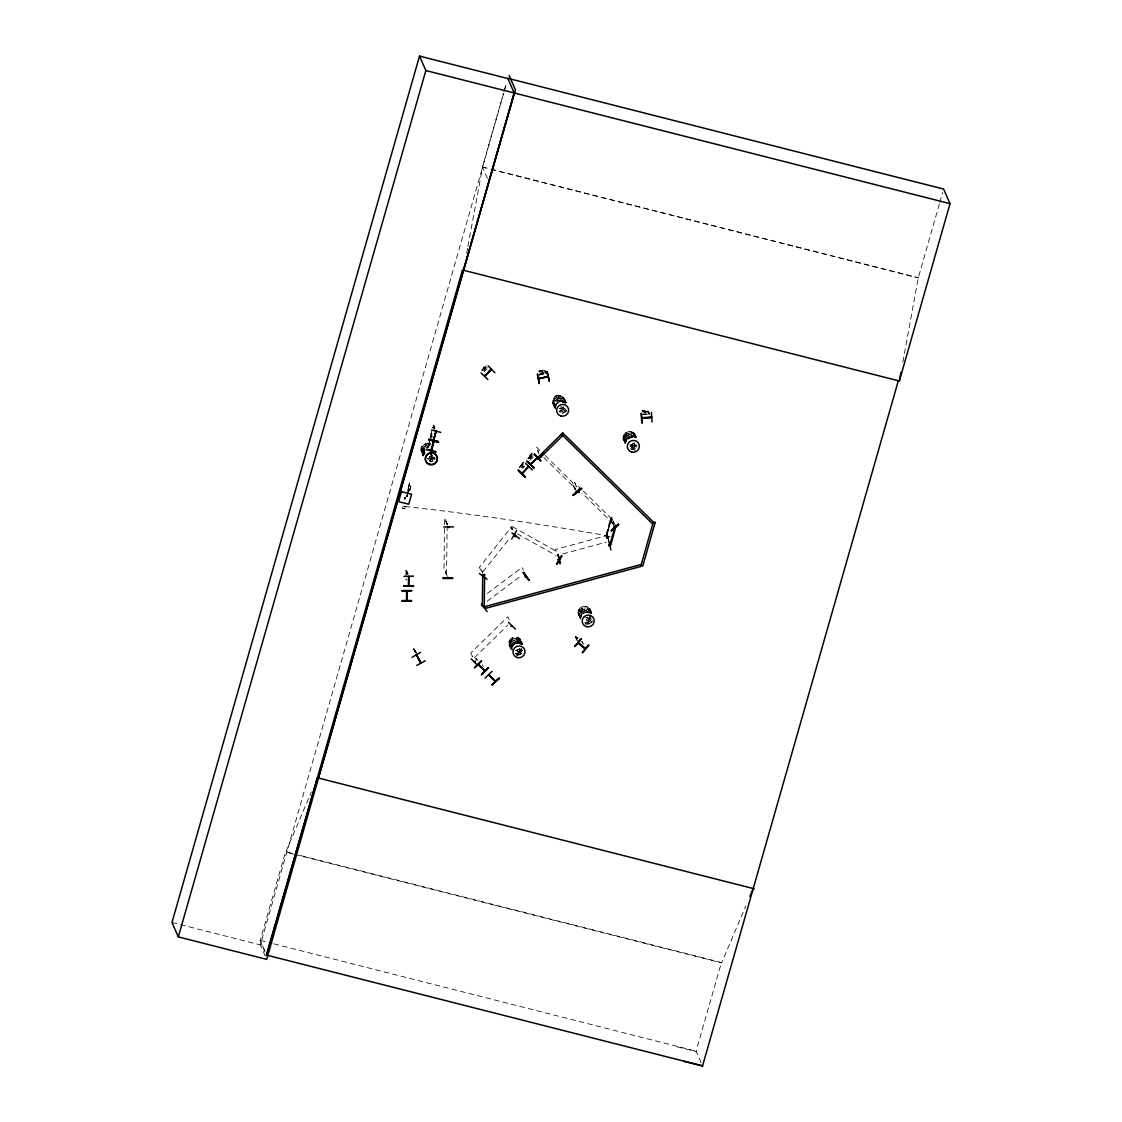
<?xml version="1.0" encoding="UTF-8"?>
<svg xmlns="http://www.w3.org/2000/svg" width="1122" height="1122" viewBox="0 0 1122 1122"><rect width="100%" height="100%" fill="white"/><g stroke="black" fill="none" stroke-linecap="round" stroke-linejoin="round"><path stroke-width="0.75" stroke-dasharray="5 3.75" d="M406.178 572.571L405.785 575.656M406.949 574.829L407.09 571.954L408.029 573.861M446.528 574.366L447.145 526.905M445.841 522.109L446.191 521.239L447.061 524.886M446.416 574.871L445.21 571.238L447.383 575.404M445.546 571.238L445.196 572.094M608.264 536.106C608.545 535.909 605.571 537.017 607.759 536.232M606.96 535.825L606.82 536.653M608.278 536.358L608.026 536.667M608.783 537.27L609.134 536.582M609.597 536.639L610.228 536.695M406.192 573.37L406.29 572.038L406.879 573.37M404.776 506.345C406.851 511.464 398.843 506.863 403.906 506.05M402.868 506.022L405.196 506.681M404.621 508.729L402.377 507.986M407.005 494.928L407.104 496.541L407.496 495.307M422.054 448.632L422.854 448.169M422.138 449.599L422.952 454.087A6.073 5.891 -23.7 0 1 430.539 444.705M422.321 449.01L422.924 448.267M422.517 452.825L422.826 451.184M423.387 452.713L423.19 454.354L425.028 449.964M424.986 452.909L424.761 452.881M424.803 453.036L424.845 452.713A6.087 5.905 -23.7 0 0 424.13 454.115M520.173 642.079L522.445 644.351C521.758 630.592 501.492 639.288 511.38 648.712A6.087 5.905 -23.7 0 1 513.483 639.007A6.087 5.905 -23.7 0 1 521.786 644.421L521.618 642.864M508.869 642.948L509.093 641.377M509.697 641.77L510.692 641.742L509.711 641.644M509.458 644.379L509.781 642.738M510.482 644.337L510.959 649.021A6.185 6.003 -23.7 0 1 514.072 640.339A6.087 5.905 -23.7 0 1 522.193 644.21A6.059 5.876 -23.7 0 0 511.127 648.895M511.464 648.923L511.688 647.352A6.185 6.003 -23.7 0 0 511.534 648.979M511.955 646.763L512.74 646.174M511.772 647.282L511.548 648.825A6.185 6.003 -23.7 0 1 520.79 643.593L519.276 643.004M514.647 643.649L512.403 646.482M553.132 402.826C553.16 398.324 558.602 395.168 562.515 397.483M555.544 406.641L553.3 404.439L553.441 401.199M554.408 400.344L553.384 400.358M554.142 402.784L554.1 405.855M554.506 405.954L554.703 404.299M555.124 407.37L555.446 405.729M556.358 404.495L555.741 405.266M521.015 644.421L521.057 641.265L518.841 639.035L515.713 638.278L512.628 639.091M562.192 402.574L563.398 401.676M564.689 402.868L564.717 399.713L562.403 397.497M579.415 611.055L579.092 610.522M579.008 611.855L578.882 615.08M579.401 615.094L579.709 613.453M591.42 613.327A6.087 5.905 -23.7 0 0 583.3 609.456A6.185 6.003 -23.7 0 0 580.214 618.068L580.901 613.496M580.088 616.609L580.326 615.038M581.07 615.796L581.729 614.982L580.916 616.469A6.185 6.003 -23.7 0 1 590.032 612.71L588.503 612.121M580.958 615.417L581.42 615.052M590.032 617.128L590.018 618.432M590.242 613.538L589.345 609.106L584.941 607.395M590.326 618.264L589.835 617.535M624.014 436.163C625.263 433.962 631.434 430.568 634.435 434.382M623.79 438.772L624.098 437.131M624.996 436.262L624.056 436.149M624.491 440.371L624.8 438.73M625.361 440.245L625.15 441.886L627.002 437.51M429.572 440.988L428.814 444.27M429.572 441.044L428.814 444.34L429.642 446.247M407.188 571.954L406.963 572.697M606.918 534.773L611.841 517.817L611.336 518.925M518.673 641.588L517.088 641.293M562.346 400.035L557.648 400.582L554.731 404.369M581.939 612.289L584.73 610.705L587.9 610.733M633.004 435.981L629.793 435.911M407.819 490.258L409.46 482.895L407.651 494.199M407.496 493.498L409.516 483.035M466.682 253.081L467.636 247.92M467.944 246.209L482.558 167.234L489.332 168.959M902.845 362.125L918.287 277.737L939.324 204.106M607.114 536.05L606.834 536.933M607.942 537.101L607.647 536.386M407.398 494.129L410.778 485.938L409.951 490.202M408.829 491.478L411.045 485.994M407.104 495.573L406.683 496.148M407.819 495.012L407.454 496.415M406.949 496.359L407.272 494.998L406.655 496.639M606.118 534.296L610.396 518.925L611.224 519.121L606.946 534.507L606.118 534.296L609.555 542.108M264.764 950.713L260.234 940.39L285.577 851.71L292.365 853.435M487.439 178.384L482.432 166.968L503.469 93.35M503.946 91.667L506.345 83.309M265.269 956.154L260.346 944.92L506.457 83.575M431.718 430.988L430.96 434.27L432.124 437.412M435.098 430.652C432.826 428.632 434.228 422.433 432.559 428.085L432.25 427.384M431.535 438.127L430.946 436.809L430.413 438.085L430.918 435.869M430.427 438.071L431.044 435.897M607.535 538.294L606.315 535.517L611.476 517.452L615.543 525.895M404.986 506.443A725.541 145.173 11.3 0 1 606.722 535.615L611.883 517.565M701.152 1062.716L696.089 1051.16L721.418 962.48L299.139 855.16M939.801 202.437L942.662 192.395M523.133 464.62L520.832 465.896L522.642 465.307L521.464 467.622L523.161 464.999M406.795 496.527L407.258 495.167M293.571 854.123L285.759 852.131L311.327 792.006M295.282 854.557L721.614 962.9L745.835 905.945M422.054 449.656L425.014 445.967L429.698 445.294A6.087 5.905 -23.7 0 0 423.639 455.294M422.756 451.254L423.457 449.754M424.046 454.2L424.747 452.713M555.362 405.799L556.414 404.621M556.063 404.888L556.035 404.257M555.642 404.888L556.344 404.86M509.697 642.808L512.656 639.105A6.185 6.003 -23.7 0 1 521.814 644.238M510.398 644.393C511.842 638.628 521.001 638.376 522.389 644.308M624.014 437.201L626.988 433.513A6.185 6.003 -23.7 0 1 635.936 437.075M624.716 438.8L625.417 437.3M626.006 441.745L626.707 440.245A6.087 5.905 -23.7 0 0 626.104 441.661M578.924 611.925L580.607 609.19L584.969 607.367M579.625 613.524L582.57 609.793L587.269 609.148M581.911 615.529L581.098 615.74M485.728 367.693L484.073 370.302L485.209 367.988L483.4 368.577L485.63 367.329M531.786 456.037L530.117 458.646L531.253 456.331L529.444 456.935L531.674 455.686M433.555 425.182L435.027 428.45M430.918 435.939L431.409 435.182L431.016 435.967M483.863 366.838L484.255 367.623L481.983 370.148L482.726 369.11M520.089 466.345L519.374 467.523M519.416 467.467L523.82 462.853M430.539 443.036L429.852 443.989L429.277 442.657M409.782 490.104L410.834 486.05M483.848 366.95L483.792 370.302L487.313 367.665M521.674 464.929L520.636 466.289L521.225 467.622L524.745 464.985M530.299 455.967L529.261 457.313L529.836 458.646L533.371 456.009M423.387 449.782L424.439 448.52A6.087 5.905 -23.7 0 0 423.387 455.672L422.798 454.354M424.06 451.296L425.056 450.034M424.228 452.811L424.439 453.667M433.723 458.561L434.691 457.229M556.007 404.327L559.808 401.466L564.506 402.027M562.641 402.041L563.581 402.041M565.628 411.606L566.666 410.329A6.087 5.905 -23.7 0 1 561.323 413.401L564.38 412.587L566.68 410.343M625.361 437.314L629.162 434.452L633.86 435.027M635.683 446.093L636.665 444.761M518.659 643.663L519.879 643.719M520.664 650.199L521.702 648.937L519.388 651.167L516.302 652.022A6.185 6.003 -23.7 0 0 521.646 648.853M516.933 653.453L520.075 652.681L522.333 650.367A6.059 5.876 -23.7 0 1 515.447 653.27M521.365 651.7L522.361 650.437M581.911 612.233L580.93 613.566L581.953 612.317M587.886 612.78L588.952 612.346M588.124 612.893L588.854 612.682M590.172 616.511A6.087 5.905 -23.7 0 1 586.455 619.316L590.186 616.483M590.943 618.054L588.629 620.284L585.53 621.139M586.161 622.57L589.302 621.798L591.575 619.484M591.196 622.275L592.234 621.013A6.185 6.003 -23.7 0 1 585.207 623.804M483.021 571.687L508.827 539.275M481.24 569.892C480.244 571.35 482.418 568.784 482.46 572.669M409.726 482.965L408.604 487.144M648.867 414.032L649.624 413.148M576.217 636.847L575.446 636.511L577.928 638.222L576.82 637.478M575.376 637.156L576.638 640.045M577.451 637.506L577.858 638.306M583.58 644.168L581.827 641.377M644.196 412.419L646.665 411.409L645.024 412.419L647.506 413.036L644.421 412.644M482.684 369.11L486.387 365.534M481.941 370.204L482.811 369.825L482.18 370.442M487.074 367.09L484.928 369.18L484.353 367.848M483.848 371.929L487.144 368.858M532.109 452.993L529.893 455.308M531.786 453.653L530.524 455.237M523.567 462.04L520.117 466.429M523.175 462.629L521.912 464.213L523.273 462.867M530.215 455.897L528.027 458.491L532.431 453.877M527.985 458.547L528.855 458.169L528.224 458.786M533.118 455.448L530.987 457.524L530.397 456.205M529.893 460.272L533.188 457.201M522.375 468.14L524.479 466.093L521.281 469.248M474.508 657.632L507.943 624.954M475.784 658.333L476.626 660.227M475.7 658.951L476.555 659.315M476.387 658.768L477.986 660.185M537.592 450.595L538.812 453.372M573.216 485.602L575.053 489.781M611.658 520.889L613.496 525.054M472.039 656.342L472.895 655.963L472.264 656.566M430.568 444.452C423.681 440.694 417.819 450.665 423.317 455.883A6.185 6.003 -23.7 0 1 424.453 448.604M431.619 453.891A6.101 5.919 -23.7 0 1 430.357 454.859L431.732 454.017M431.044 456.43L432.363 455.476A6.087 5.905 -23.7 0 1 428.015 457.257M428.66 458.884L433.022 457.061A6.185 6.003 -23.7 0 1 427.075 458.674L428.688 458.842M431.774 458.042L433.064 457.061A6.087 5.905 -23.7 0 1 427.145 458.674M433.695 458.491L429.291 460.315A6.073 5.891 -23.7 0 0 434.635 457.313M553.525 399.853L554.408 400.077M556.372 401.634L559.177 400.035M563.062 409.614L564.38 408.66A6.087 5.905 -23.7 0 1 560.032 410.456L563.09 409.628M565.011 410.091L562.206 411.69M628.334 436.612L627.044 437.594L631.434 435.757M633.018 443.961L634.337 443.008A6.087 5.905 -23.7 0 1 629.975 444.803L633.032 443.989M633.72 445.56L635.038 444.607A6.185 6.003 -23.7 0 1 629.007 446.121L633.734 445.574L632.233 446.191M635.655 446.037L632.864 447.636M511.394 640.073L512.656 639.119A6.185 6.003 -23.7 0 0 512.516 649.554M512.698 643.172L515.503 641.574M581.308 610.775L582.584 609.821M582.556 613.72L583.875 612.766M587.914 618.671L589.19 617.717M590.565 620.761L587.774 622.359M487.355 593.398L522.095 567.395L523.357 570.285M487.102 601.252L521.842 575.249M415.21 652.022L413.878 648.698L415.645 652.766M413.653 649.301L414.916 652.191M414.621 650.662L416.15 652.822M414.916 650.48L416.571 653.13M414.761 650.199L416.234 652.766M424.382 444.536L425.869 443.919M425.687 447.538L428.8 446.696A6.087 5.905 -23.7 0 0 425.715 447.538A6.185 6.003 -23.7 0 1 428.828 446.794M555.685 396.136C560.467 393.275 565.446 397.959 566.063 402.756M433.064 460.988L429.95 461.829A6.087 5.905 -23.7 0 0 433.05 460.988M560.888 408.632L563.679 407.062A6.087 5.905 -23.7 0 1 559.331 408.857L562.388 408.043M626.413 440.231L626.076 440.974M633.523 449.151L635.024 448.534A6.087 5.905 -23.7 0 1 630.41 449.165L633.523 449.151L631.952 449.333M579.653 610.677L579.204 611.28M580.944 619.428A6.059 5.876 -23.7 0 1 583.258 611.336L584.744 610.719M513.357 640.718L514.844 640.101M583.861 612.752L586.974 611.911M515.517 641.602L511.702 644.449L511.029 649.063M514.633 643.635L519.724 643.229M585.796 617.843L587.297 617.226A6.059 5.876 -23.7 0 1 585.81 617.815L587.311 617.254M517.214 650.213L520.005 648.614A6.087 5.905 -23.7 0 1 515.657 650.409L517.214 650.213L515.629 650.395A6.185 6.003 -23.7 0 0 519.949 648.516M589.934 623.243L588.433 623.86L589.934 623.257A6.087 5.905 -23.7 0 1 585.319 623.874M518.532 653.214L520.033 652.597M519.206 654.729L522.01 653.158L517.593 654.982M562.809 553.931L606.399 542.122M539.121 371.887L538.672 371.073L541.772 370.26L545.474 370.541M542.08 370.975L544.198 370.428M539.219 372.125L542.122 371.368M539.808 373.444L542.697 372.686M540.061 374.019L544.254 372.28L543.665 370.961L542.01 371.13M538.265 375.141L545.516 373.388L538.223 375.295M558.784 395.295C552.641 395.154 550.453 403.527 555.053 407.16A6.087 5.905 -23.7 0 1 557.157 397.454A6.087 5.905 -23.7 0 1 565.46 402.868M565.46 401.283C561.14 393.598 549.177 402.518 555.6 408.731M559.808 401.508L562.949 401.48M560.004 410.428L561.575 410.217M562.234 411.746L558.994 411.718A6.059 5.876 -23.7 0 0 565.937 408.899M427.187 446.949L428.772 446.724M429.319 460.371L430.918 460.16M632.892 447.692L631.251 447.846A6.059 5.876 -23.7 0 0 636.595 444.845A6.115 5.933 -23.7 0 1 631.293 447.818M584.73 610.705L586.343 610.48M588.433 623.832L585.221 623.902M586.834 624.098L588.433 623.846M515.475 641.518L517.116 641.363M516.134 643.032L517.705 642.822M645.178 410.582L641.994 410.89L648.797 411.339M642.808 411.311L644.617 410.89M647.66 411.185L645.402 411.437L647.099 411.508L647.675 412.84L643.369 413.85M642.527 411.956L645.501 411.662L646.09 412.994L643.116 413.275M648.123 411.423C649.834 411.241 646.623 412.181 649.428 414.635M641.532 414.635L648.951 413.948L644.463 414.481M406.192 573.244L406.36 570.747L406.038 571.617M407.02 572.276L407.426 574.001M560.074 398.324L561.715 398.492M560.748 399.741L565.151 401.55M613.51 523.876L582.023 493.049M586.932 611.939L588.573 612.093M584.562 622.387L586.189 622.64M515.713 638.292L517.284 638.474M515.335 653.256L516.962 653.495L515.363 653.327M517.635 654.939L515.994 654.785A6.185 6.003 -23.7 0 0 521.982 653.144A6.087 5.905 -23.7 0 1 516.078 654.757M647.632 411.213L649.624 413.247M677.281 1046.882L696.271 1051.58M482.432 166.968L489.22 168.693M490.917 169.127L918.287 277.737M491.029 169.394L918.399 278.004M434.396 427.089L433.667 425.21M432.265 427.258L432.671 428.113L433.204 426.837L433.779 428.169M431.255 432.98L432.265 437.089M430.021 437.215L430.329 437.931M260.234 940.39L272.113 943.406M273.796 943.84L696.089 1051.16M171.975 922.466L260.346 944.92M633.004 435.883L635.795 437.496L634.519 436.57M587.213 609.176L590.046 610.691M587.914 610.606L589.429 611.266M517.971 640.073L519.43 640.648M518.687 641.489L521.478 643.102M554.913 550.481L510.3 525.461L512.193 529.794M517.298 533.749L555.965 555.418M633.046 433.443L635.403 435.631L635.571 437.229A6.115 5.933 -23.7 0 0 627.114 431.83A6.115 5.933 -23.7 0 0 625.024 441.563L623.874 438.66M633.748 435.027L635.136 435.981M563.104 399.081L565.292 401.227L565.474 402.854M564.394 402.041L565.769 402.98M563.623 401.76L564.086 402.56M589.401 611.195L591.673 613.468L589.19 609.092M518.729 639.049L521.071 641.251M511.87 648.193L509.626 645.992L509.542 644.266M511.239 648.698L512.516 649.652M581.757 641.461L582.753 642.401M581.995 489.739L574.492 482.362L577.255 488.659M583.244 490.959L610.719 517.985L614.646 526.933M540.047 450.525L536.302 446.851L538.841 452.629M545.04 455.448L572.529 482.46L575.909 490.146M543.833 457.538L575.067 488.238M530.131 455.939L529.907 455.181M415.813 651.882L414.86 650.69M634.982 435.953L636.104 437.229A6.185 6.003 -23.7 0 0 627.703 435.182A6.185 6.003 -23.7 0 0 625.305 443.358L624.575 440.259M563.637 398.422L564.745 399.698M565.123 401.48L566.119 402.798M590.046 610.705L591.014 611.953M589.892 610.677L590.845 611.897L590.242 610.578M581.715 615.431L581.603 615.165A6.087 5.905 -23.7 0 0 581.126 616.651M579.499 616.553L580.607 617.829A6.087 5.905 -23.7 0 1 582.711 608.124A6.087 5.905 -23.7 0 1 591.014 613.538L590.845 611.981M422.615 454.298L423.737 455.56A6.087 5.905 -23.7 0 1 429.726 445.574M520.664 641.56L521.618 642.78L521.015 641.461M520.832 643.677A6.185 6.003 -23.7 0 0 512.389 645.949L512.628 646.048M413.78 648.754L416.472 653.172M415.378 651.251L414.705 650.143L416.066 652.822M634.617 434.256L635.22 435.588M635.332 435.855L635.922 437.173A6.087 5.905 -23.7 0 0 627.675 435.084A6.087 5.905 -23.7 0 0 625.347 443.218L624.758 441.886L625.697 443.106A6.087 5.905 -23.7 0 1 627.086 433.751A6.087 5.905 -23.7 0 1 635.922 437.271M624.141 440.413L624.645 441.619M563.973 398.31L564.576 399.642M564.689 399.909L565.264 401.227M565.404 401.494L565.965 402.77A6.087 5.905 -23.7 0 0 557.017 399.137A6.087 5.905 -23.7 0 0 555.642 408.492M611.476 517.452L615.74 527.186M546.162 372.448L545.32 370.512M610.396 518.925L614.519 528.294M544.619 370.765L545.881 373.654M543.272 373.991L541.8 370.372M553.427 404.327L554.002 405.673L553.23 402.714M606.82 534.507L608.853 539.303M606.399 535.334L607.619 538.097M606.806 538.77L605.543 535.895L555.25 549.514L556.512 552.403M573.454 485.363L575.291 489.543M589.527 608.98L590.13 610.312M590.957 612.163L591.518 613.439A6.059 5.876 -23.7 0 0 583.258 611.336M521.295 464.157L521.59 464.985M521.786 465.167L522.361 466.5M578.98 614.996L579.555 616.343M579.667 616.609L580.256 617.942A6.087 5.905 -23.7 0 1 583.3 609.456A6.185 6.003 -23.7 0 1 591.546 613.397M575.516 636.426L577.942 642.036M512.936 529.626L511.674 526.737L479.403 567.269L480.679 570.158M433.443 425.476L434.705 428.366M431.535 432.699L432.11 434.018M520.299 639.863L520.903 641.195M521.73 643.046L522.291 644.323A6.185 6.003 -23.7 0 0 514.072 640.339A6.087 5.905 -23.7 0 0 511.029 648.811L510.244 645.865M509.164 619.653L507.887 616.763L470.721 653.06L471.997 655.949M481.506 570.088L482.726 572.879M509.753 645.879L510.314 647.226M422.671 454.087L421.9 451.128M447.412 524.03L444.649 517.733L443.989 568.588L446.752 574.871M445.855 521.239L447.398 524.886M445.21 571.238L447.047 575.404M482.474 664.757L483.316 666.65M408.029 573.959L406.29 570.369L407.637 573.637M406.024 570.747L407.3 573.637M260.066 940.727L264.946 951.863M636.006 437.103C634 425.042 616.413 434.789 625.557 443.078A6.185 6.003 -23.7 0 1 626.974 433.499M578.279 613.636L580.859 619.653M407.005 572.374L407.314 574.001M625.122 441.83L625.347 443.471M565.362 401.171L565.558 402.742M591.112 613.411C591.462 599.372 570.172 609.162 581.098 617.31A6.059 5.876 -23.7 0 1 578.882 609.681A6.059 5.876 -23.7 0 1 586.455 606.553A6.059 5.876 -23.7 0 1 590.13 613.594M555.208 407.258L555.404 408.815A6.087 5.905 -23.7 0 1 565.614 402.966M554.478 405.883L554.689 407.524M579.681 616.525L579.485 614.982L579.583 616.679M521.688 642.71L521.884 644.294M423.162 454.284L423.373 455.925M422.601 452.713L422.714 454.41M406.402 579.218L406.08 580.088L406.066 579.218M522.165 650.213A6.059 5.876 -23.7 0 1 515.349 653.032M512.011 648.151A6.059 5.876 -23.7 0 1 509.654 640.55A6.059 5.876 -23.7 0 1 517.228 637.436A6.059 5.876 -23.7 0 1 520.889 644.477M521.52 648.712A6.087 5.905 -23.7 0 1 516.232 651.728M511.239 649.133A6.059 5.876 -23.7 0 1 521.407 643.327M511.674 649.077A6.087 5.905 -23.7 0 1 511.898 647.534M512.516 646.09A6.087 5.905 -23.7 0 1 520.818 643.846M521.94 653.06A6.185 6.003 -23.7 0 1 515.98 654.673M590.873 617.97A6.185 6.003 -23.7 0 1 585.502 621.041M591.392 619.33A6.059 5.876 -23.7 0 1 584.576 622.149M590.747 617.829A6.087 5.905 -23.7 0 1 585.474 620.859M592.164 621.055A6.087 5.905 -23.7 0 1 591.182 622.289M582.725 613.972A6.087 5.905 -23.7 0 1 590.046 612.963M635.01 444.593A6.185 6.003 -23.7 0 1 629.049 446.205M625.347 443.428A6.185 6.003 -23.7 0 1 627.703 435.182A6.185 6.003 -23.7 0 1 636.048 437.229M635.725 437.608A6.115 5.933 -23.7 0 0 625.473 443.456A6.059 5.876 -23.7 0 1 635.725 437.72M634.267 442.924A6.185 6.003 -23.7 0 1 629.905 444.719M634.87 444.354A6.087 5.905 -23.7 0 1 628.993 445.939M637.142 446.065A6.087 5.905 -23.7 0 1 636.16 447.299M634.898 448.253A6.087 5.905 -23.7 0 1 630.284 448.898M626.216 441.928A6.087 5.905 -23.7 0 1 626.847 440.497M627.815 439.249A6.087 5.905 -23.7 0 1 633.692 437.664M635.599 449.852A6.087 5.905 -23.7 0 1 634.126 450.455M555.769 408.759A6.087 5.905 -23.7 0 1 557.143 399.404A6.087 5.905 -23.7 0 1 565.979 402.924M555.488 408.997A6.059 5.876 -23.7 0 1 557.802 400.905A6.059 5.876 -23.7 0 1 566.021 402.994M555.671 406.599A6.059 5.876 -23.7 0 1 553.328 399.011A6.059 5.876 -23.7 0 1 560.888 395.884A6.059 5.876 -23.7 0 1 564.562 402.924M561.715 406.543A6.059 5.876 -23.7 0 1 560.243 407.146M564.212 408.408A6.087 5.905 -23.7 0 1 559.906 410.189M554.941 406.893A6.087 5.905 -23.7 0 1 557.045 397.188A6.087 5.905 -23.7 0 1 565.348 402.602M563.51 406.809A6.087 5.905 -23.7 0 1 559.205 408.59M566.484 410.119A6.087 5.905 -23.7 0 1 561.196 413.134M555.334 407.524A6.087 5.905 -23.7 0 1 564.492 402.293M423.036 453.975A6.101 5.919 -23.7 0 1 430.483 444.55M431.661 454.003A6.073 5.891 -23.7 0 1 430.399 454.957M432.194 455.223A6.087 5.905 -23.7 0 1 429.46 456.78M432.896 456.808A6.087 5.905 -23.7 0 1 427.033 458.407M424.565 448.758A6.087 5.905 -23.7 0 0 423.499 455.939A6.073 5.891 -23.7 0 1 425.224 450.259M427.3 447.201A6.087 5.905 -23.7 0 1 428.87 446.991M434.579 457.187A6.073 5.891 -23.7 0 1 429.305 460.188M423.527 455.855A6.073 5.891 -23.7 0 1 425.154 450.118M424.256 454.382A6.087 5.905 -23.7 0 1 424.873 452.951M435.168 458.519A6.087 5.905 -23.7 0 1 434.2 459.754M432.924 460.721A6.087 5.905 -23.7 0 1 429.894 461.535M406.178 570.369L406.08 571.182L406.29 570.369M431.1 433.695L431.185 434.607L431.1 433.695M428.814 443.653L428.899 444.564L428.814 443.653M431.213 435.462L431.297 436.374L431.213 435.462M511.842 528.981L512.417 529.696L511.842 528.981M582.192 642.233L582.641 643.032L582.192 642.233M576.035 485.882L576.399 486.724L576.035 485.882M628.965 438.043L627.647 438.997A6.087 5.905 -23.7 0 1 633.579 437.398L628.951 438.029M431.058 456.43L429.572 457.061L431.072 456.444M541.239 370.667L539.373 371.158L541.239 370.667M554.703 407.272L554.114 405.94L554.689 407.272"/><path stroke-width="1.5" d="M577.9 642.934L585.067 648.782M577.956 642.401L585.291 648.193M401.886 601.182L411.606 601.069M402.013 591.126L411.732 590.887M406.388 600.2L406.865 599.4L406.991 600.551M406.557 600.48L406.613 590.873M406.935 591.827L407.048 591.07L407.034 600.41M484.592 574.394L484.269 606.357L482.376 606.385L482.712 574.422M443.695 526.933L453.428 526.905M443.022 578.517L452.741 578.461M448.632 526.807L448.183 527.564M447.692 577.844L447.748 577.017M448.674 527.564L448.632 526.709M435.883 451.675L426.514 449.052M403.808 576.385L413.541 576.119M558.125 559.71L558.602 559.836M402.013 590.621L411.746 590.509M484.76 606.862L484.185 607.619L485.069 607.03M525.952 576.147L525.11 576.862M433.976 439.656L435.715 431.984M436.318 431.451L433.358 440.399L436.009 431.157M431.044 450.132C438.407 423.246 428.506 462.502 431.381 449.333M433.485 442.026L433.751 441.227M484.69 671.026L478.07 664.448M495.503 681.096L488.841 674.617M540.131 456.416L540.818 457.047L540.215 455.855M540.538 456.724L540.369 456.135M578.938 492.488L578.237 491.674L579.008 492.558M578.405 491.366L579.176 492.263L578.335 491.885M614.365 527.256L614.239 526.456M613.944 527.031L614.884 527.242M406.515 591.07L406.501 591.729M683.564 1061.202L702.554 1065.9L898.329 380.751L899.353 381.003L900.938 372.42M408.899 576.413L408.899 585.544M428.786 439.123L438.141 441.577M515.825 535.993L514.914 536.358M426.416 449.67L435.771 452.068M559.962 558.293L559.513 559.149M609.625 545.18L608.685 545.376L609.723 545.152M538.644 378.717L548.181 376.613L538.63 378.829M538.714 378.352L538.939 379.082L539.472 378.395M547.059 376.571L548.111 376.291L538.742 378.689M615.333 528.504L611.055 543.875L610.242 543.679L614.519 528.294L615.669 527.41M507.887 78.554L419.516 56.1L171.975 922.466L178.314 936.898L266.685 959.366L514.227 93L507.775 78.288L943.616 189.057L950.025 203.643L899.311 381.129L898.287 380.877M178.314 936.898L425.855 70.546L419.516 56.1M318.41 778.037L514.185 92.874M431.479 430.021L440.848 432.391M610.649 544.997L610.999 544.086M655.15 522.375L642.836 565.951L641.013 565.488L653.327 521.912M266.349 955.046L317.386 777.77L754.25 888.792M463.498 270.248L515.433 89.844L509.15 75.525M431.507 450.259L434.102 441.353M438.576 442.222L429.235 439.782L438.59 442.222M484.409 376.052L491.38 369.25M484.872 375.155L485.335 375.744L490.679 369.797M484.732 376.291L491.282 369.04M521.814 472.951C520.58 476.121 537.298 457.229 522.782 472.699M474.971 661.293L474.494 662.19L475.448 661.517M420.652 662.85L416.43 654.827M416.332 654.617L421.143 662.948L420.652 662.134M749.875 896.45L753.227 888.54M641.938 418.043L651.573 417.524L651.335 416.809M650.662 416.879L651.644 417.103M559.303 558.461L559.135 558.616M408.562 576.428L408.408 585.558M514.928 536.498L515.545 535.741M515.194 536.709L515.713 535.727M516.653 530.594L511.688 538.981M561.968 556.077L556.919 564.338M561.463 555.713L556.47 564.001M479.431 573.524L487.032 579.317M474.816 662.429L475.111 661.293M511.141 626.328L511.927 626.16M651.531 417.482L641.868 418.155M528.111 467.117L528.953 466.584M511.884 532.936L519.458 538.588M483.119 576.007L483.512 576.624L483.834 575.586M581.028 638.923L574.801 646.454L581 638.965M582.29 652.485L588.475 644.926M582.627 652.766L588.91 645.346M481.029 372.911L487.86 379.531M518.462 470.062L524.97 477.201L518.504 470.034M518.49 470.188L525.348 476.822M526.807 461.507L533.96 467.86L527.102 461.212M524.97 477.187L518.196 470.483M533.862 467.93L527.074 461.254M471.17 658.838L477.902 665.584M485.349 375.379L490.777 370.092M494.886 372.7L488.182 365.912M534.507 453.989L540.93 461.044L534.086 454.256M525.531 463.344L532.375 469.936M530.44 463.975C542.178 454.144 538.125 457.033 530.355 464.185M531.393 463.723L536.821 458.435M562.725 435.49L539.57 458.351L538.251 457.061L562.753 432.868M522.151 473.526L528.714 466.359M474.452 667.59L481.408 660.788M474.704 667.786L481.675 660.984M481.675 674.701L488.505 667.702M481.59 674.631L488.519 667.716L481.534 674.504M485.111 678.067L492.081 671.265M561.407 434.186L652.064 523.413L653.411 522.095L655.234 522.557M498.995 678.067L491.969 684.827L499.318 678.389M499.304 678.375L491.969 684.827M525.278 576.806L526.05 576.357M543.693 452.797L536.582 459.403M574.52 494.718L581.827 488.196L572.991 495.195M511.492 625.613L511.352 626.413M475.433 661.784L474.48 661.77M618.615 524.423L611.252 530.832L618.208 523.96M611.28 530.86L618.629 524.451M508.49 622.387L515.391 629.119M515.335 535.839L514.746 535.25M481.31 604.099L487.172 611.602M523.708 572.388L529.023 580.27L523.217 572.585M485.279 607.353L484.213 607.268L484.62 607.9M523.231 572.571L529.121 580.186M420.47 652.401L412.04 657.338M416.557 654.869L420.287 662.303M416.753 665.444L425.322 660.76M559.345 558.756L560.271 558.546M560.341 563.595L558.041 554.268L559.948 563.693M537.41 374.285L539.275 383.626L537.494 374.145M485.013 606.581L640.774 564.59L641.251 566.372L485.475 608.376M610.929 549.906L608.587 540.58M549.331 381.017L546.961 371.719L549.401 381.017M641.475 413.345L642.317 422.952M641.055 413.499L641.826 422.98M651.503 417.075L642.036 417.707M652.022 422.012L651.405 412.489M576.161 491.745L576.512 491.394M403.906 586.203L413.639 586.357L403.864 585.965M403.906 586.147L413.597 585.726M482.783 574.604L484.676 574.576M401.83 600.565L411.564 600.508M452.741 577.984L442.98 577.886M642.022 418.436L642.71 417.65M425.855 70.546L950.025 203.643M899.353 381.003L462.474 269.981L266.699 955.131L702.554 1065.9M478.533 664.434L484.999 670.718M558.069 559.668L558.588 559.878M581.084 639.035L574.801 646.454M578.587 643.383L584.366 648.053M562.837 433.05L653.411 522.095M488.645 675.037L495.068 681.222M608.755 545.741L609.527 544.969M547.073 371.803L549.275 381.073M609.4 544.899L609.625 545.615L608.755 545.068M514.199 534.493L514.956 535.46L514.016 534.773M483.54 575.474L483.063 576.217M485.097 606.764L485.56 608.545M428.702 439.698L438.211 441.633L428.702 439.754M401.424 491.618L398.576 501.646L408.731 504.227L411.592 494.227L401.438 491.646M580.018 488.449L573.104 495.363L580.018 488.449M405.294 497.523L404.93 498.799L405.294 497.523M517.34 657.576A6.059 5.876 -23.7 0 0 524.816 650.269A6.059 5.876 -23.7 0 0 514.76 647.717A6.059 5.876 -23.7 0 0 517.34 657.576M586.568 626.693A6.059 5.876 -23.7 0 0 594.043 619.386A6.059 5.876 -23.7 0 0 583.987 616.834A6.059 5.876 -23.7 0 0 586.568 626.693M631.686 452.11A6.115 5.933 -23.7 0 0 639.231 444.747A6.115 5.933 -23.7 0 0 629.091 442.166A6.115 5.933 -23.7 0 0 631.686 452.11M561.014 416.024A6.059 5.876 -23.7 0 0 568.489 408.717A6.059 5.876 -23.7 0 0 558.433 406.164A6.059 5.876 -23.7 0 0 561.014 416.024M429.726 464.536A6.073 5.891 -23.7 0 0 437.229 457.215A6.073 5.891 -23.7 0 0 427.145 454.648A6.073 5.891 -23.7 0 0 429.726 464.536M429.684 464.438A6.073 5.891 -23.7 0 0 437.187 457.117A6.073 5.891 -23.7 0 0 427.103 454.564A6.073 5.891 -23.7 0 0 429.684 464.438"/></g></svg>
